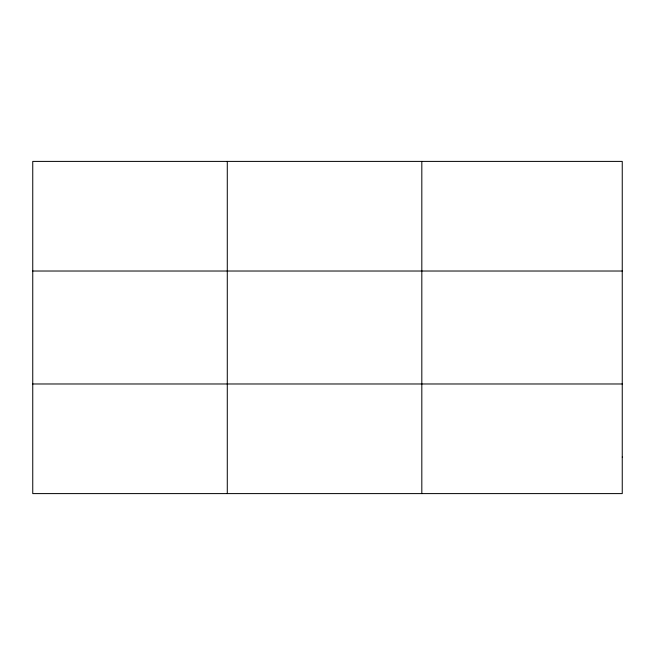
<?xml version="1.0" encoding="UTF-8"?>
<svg xmlns="http://www.w3.org/2000/svg" width="655" height="655" viewBox="0 0 655 655"><rect width="100%" height="100%" fill="white"/><g stroke="black" fill="none" stroke-linecap="round" stroke-linejoin="round"><path stroke-width="0.98" d="M227.285 161.4L227.285 493.6M421.82 161.4L421.82 493.6M32.75 271.023L622.25 271.023M32.75 383.977L622.25 383.977M622.25 457.059L622.25 493.6L32.75 493.6L32.75 161.4L622.25 161.4L622.25 457.059"/></g></svg>
